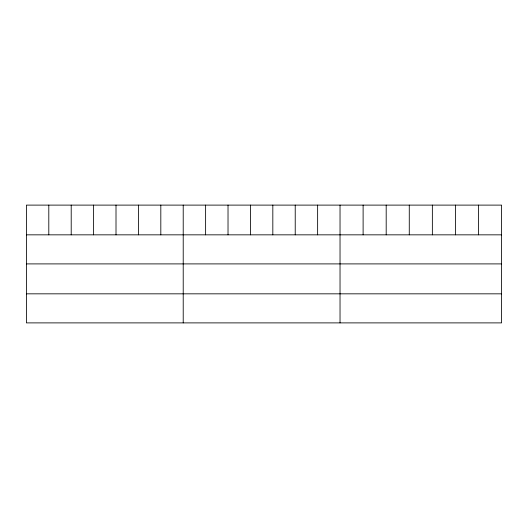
<?xml version="1.0" encoding="UTF-8"?>
<svg xmlns="http://www.w3.org/2000/svg" width="528" height="528" viewBox="0 0 528 528"><rect width="100%" height="100%" fill="white"/><g stroke="black" fill="none" stroke-linecap="round" stroke-linejoin="round"><path stroke-width="0.79" d="M501.6 234.841L501.6 322.892L26.4 322.892L26.4 205.108L501.6 205.108L501.6 234.841L26.4 234.841M26.4 263.901L501.6 263.901M26.4 293.832L501.6 293.832M478.52 205.108L478.52 234.841M455.44 205.108L455.44 234.841M432.359 205.108L432.359 234.841M409.273 205.108L409.273 234.841M386.192 205.108L386.192 234.841M363.112 205.108L363.112 234.841M340.032 205.108L340.032 322.892M317.632 205.108L317.632 234.841M295.225 205.108L295.225 234.841M272.824 205.108L272.824 234.841M250.424 205.108L250.424 234.841M228.023 205.108L228.023 234.841M205.616 205.108L205.616 234.841M183.216 205.108L183.216 322.892M160.816 205.108L160.816 234.841M138.409 205.108L138.409 234.841M116.008 205.108L116.008 234.841M93.608 205.108L93.608 234.841M71.207 205.108L71.207 234.841M48.8 205.108L48.8 234.841"/></g></svg>
